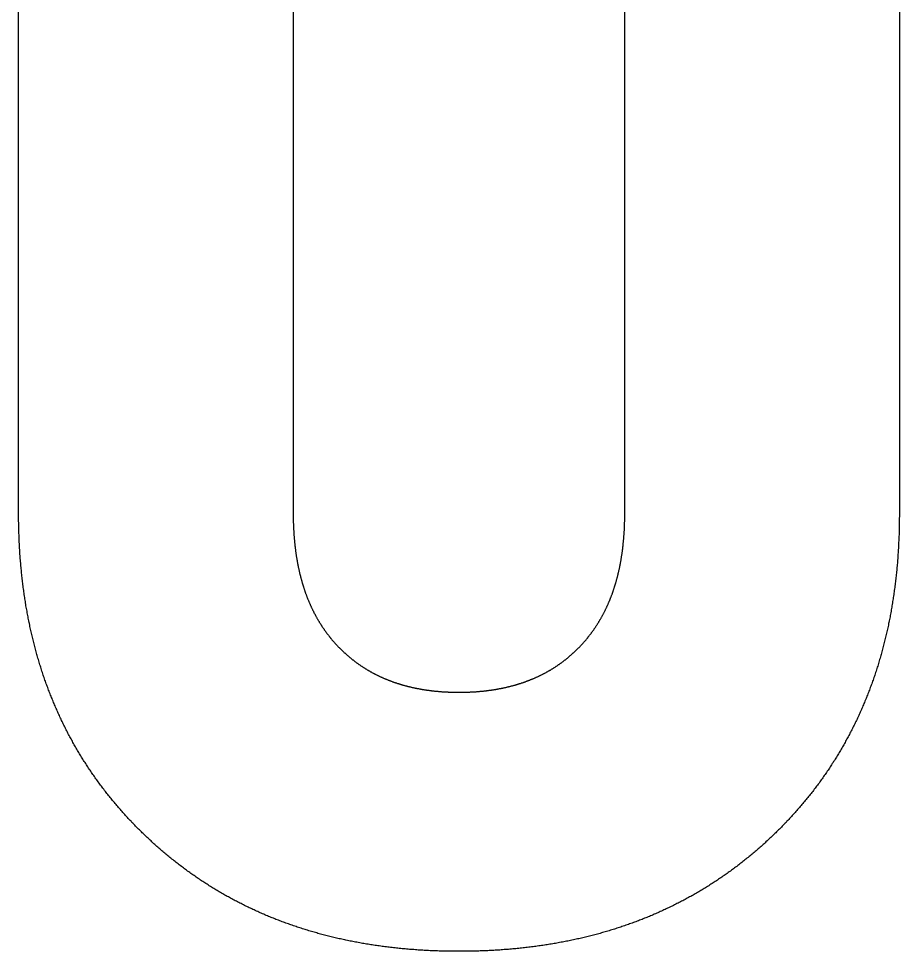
# Model space of a CAD drawing. Header units: millimetres. Extents: x -1211 to -100, y -1155 to 1320.
# Drawn here: x -761.5 to -749.36, y 1294.29 to 1307.14 of the extents above; entities that cross this region are included whole.
import ezdxf

# ---------------------------------------------------------------- set-up
doc = ezdxf.new("R2010")
doc.units = ezdxf.units.MM
doc.layers.get('0').update_dxf_attribs({"lineweight": 25, "true_color": 0xffffff})

msp = doc.modelspace()

# ---------------------------------------------------------------- linework, layer by layer
at = {"flags": 128}
for points in [[(-749.356, 1313.964), (-749.356, 1300.321), (-749.356, 1300.3), (-749.356, 1300.279), (-749.357, 1300.258), (-749.357, 1300.237), (-749.357, 1300.216), (-749.357, 1300.195), (-749.358, 1300.174), (-749.358, 1300.153), (-749.358, 1300.132), (-749.359, 1300.111), (-749.359, 1300.09), (-749.36, 1300.069), (-749.361, 1300.048), (-749.361, 1300.028), (-749.362, 1300.007), (-749.363, 1299.986), (-749.364, 1299.966), (-749.365, 1299.945), (-749.366, 1299.924), (-749.367, 1299.904), (-749.368, 1299.883), (-749.369, 1299.863), (-749.37, 1299.842), (-749.371, 1299.822), (-749.372, 1299.801), (-749.374, 1299.781), (-749.375, 1299.761), (-749.376, 1299.74), (-749.378, 1299.72), (-749.379, 1299.7), (-749.381, 1299.68), (-749.383, 1299.659), (-749.384, 1299.639), (-749.386, 1299.619), (-749.388, 1299.599), (-749.39, 1299.579), (-749.391, 1299.559), (-749.393, 1299.539), (-749.395, 1299.519), (-749.397, 1299.499), (-749.399, 1299.479), (-749.402, 1299.459), (-749.404, 1299.439), (-749.406, 1299.42), (-749.408, 1299.4), (-749.411, 1299.38), (-749.413, 1299.36), (-749.415, 1299.341), (-749.418, 1299.321), (-749.42, 1299.301), (-749.423, 1299.282), (-749.426, 1299.262), (-749.428, 1299.243), (-749.431, 1299.223), (-749.434, 1299.204), (-749.437, 1299.184), (-749.44, 1299.165), (-749.442, 1299.146), (-749.445, 1299.126), (-749.449, 1299.107), (-749.452, 1299.088), (-749.455, 1299.068), (-749.458, 1299.049), (-749.461, 1299.03), (-749.465, 1299.011), (-749.468, 1298.992), (-749.471, 1298.973), (-749.475, 1298.954), (-749.478, 1298.935), (-749.482, 1298.916), (-749.485, 1298.897), (-749.489, 1298.878), (-749.493, 1298.859), (-749.497, 1298.84), (-749.5, 1298.821), (-749.504, 1298.803), (-749.508, 1298.784), (-749.512, 1298.765), (-749.516, 1298.747), (-749.52, 1298.728), (-749.524, 1298.709), (-749.529, 1298.691), (-749.533, 1298.672), (-749.537, 1298.654), (-749.541, 1298.635), (-749.546, 1298.617), (-749.55, 1298.598), (-749.555, 1298.58), (-749.559, 1298.561), (-749.564, 1298.543), (-749.568, 1298.525), (-749.573, 1298.507), (-749.578, 1298.488), (-749.583, 1298.47), (-749.587, 1298.452), (-749.592, 1298.434), (-749.597, 1298.416), (-749.602, 1298.398), (-749.607, 1298.38), (-749.612, 1298.362), (-749.618, 1298.344), (-749.623, 1298.326), (-749.628, 1298.308), (-749.633, 1298.29), (-749.639, 1298.272), (-749.644, 1298.254), (-749.65, 1298.237), (-749.655, 1298.219), (-749.661, 1298.201), (-749.666, 1298.183), (-749.672, 1298.166), (-749.678, 1298.148), (-749.683, 1298.131), (-749.689, 1298.113), (-749.695, 1298.095), (-749.701, 1298.078), (-749.707, 1298.06), (-749.713, 1298.043), (-749.719, 1298.026), (-749.725, 1298.008), (-749.731, 1297.991), (-749.738, 1297.974), (-749.744, 1297.956), (-749.75, 1297.939), (-749.757, 1297.922), (-749.763, 1297.905), (-749.769, 1297.888), (-749.776, 1297.871), (-749.783, 1297.853), (-749.789, 1297.836), (-749.796, 1297.819), (-749.803, 1297.802), (-749.809, 1297.785), (-749.816, 1297.769), (-749.823, 1297.752), (-749.83, 1297.735), (-749.837, 1297.718), (-749.844, 1297.701), (-749.851, 1297.684), (-749.858, 1297.668), (-749.866, 1297.651), (-749.873, 1297.634), (-749.88, 1297.618), (-749.887, 1297.601), (-749.895, 1297.585), (-749.902, 1297.568), (-749.91, 1297.552), (-749.917, 1297.535), (-749.925, 1297.519), (-749.933, 1297.502), (-749.94, 1297.486), (-749.948, 1297.47), (-749.956, 1297.453), (-749.964, 1297.437), (-749.972, 1297.421), (-749.98, 1297.405), (-749.988, 1297.388), (-749.996, 1297.372), (-750.004, 1297.356), (-750.012, 1297.34), (-750.02, 1297.324), (-750.029, 1297.308), (-750.037, 1297.292), (-750.045, 1297.276), (-750.054, 1297.26), (-750.062, 1297.244), (-750.071, 1297.228), (-750.079, 1297.213), (-750.088, 1297.197), (-750.097, 1297.181), (-750.105, 1297.165), (-750.114, 1297.15), (-750.123, 1297.134), (-750.132, 1297.118), (-750.141, 1297.103), (-750.15, 1297.087), (-750.159, 1297.072), (-750.168, 1297.056), (-750.177, 1297.041), (-750.186, 1297.025), (-750.195, 1297.01), (-750.205, 1296.995), (-750.214, 1296.979), (-750.223, 1296.964), (-750.233, 1296.949), (-750.242, 1296.933), (-750.252, 1296.918), (-750.262, 1296.903), (-750.271, 1296.888), (-750.281, 1296.873), (-750.291, 1296.858), (-750.301, 1296.843), (-750.31, 1296.828), (-750.32, 1296.813), (-750.33, 1296.798), (-750.34, 1296.783), (-750.35, 1296.768), (-750.36, 1296.753), (-750.371, 1296.738), (-750.381, 1296.723), (-750.391, 1296.709), (-750.401, 1296.694), (-750.412, 1296.679), (-750.422, 1296.665), (-750.433, 1296.65), (-750.443, 1296.635), (-750.454, 1296.621), (-750.464, 1296.606), (-750.475, 1296.592), (-750.486, 1296.577), (-750.497, 1296.563), (-750.507, 1296.548), (-750.518, 1296.534), (-750.529, 1296.52), (-750.54, 1296.505), (-750.551, 1296.491), (-750.562, 1296.477), (-750.574, 1296.463), (-750.585, 1296.448), (-750.596, 1296.434), (-750.607, 1296.42), (-750.619, 1296.406), (-750.63, 1296.392), (-750.641, 1296.378), (-750.653, 1296.364), (-750.665, 1296.35), (-750.676, 1296.336), (-750.688, 1296.322), (-750.7, 1296.308), (-750.711, 1296.295), (-750.723, 1296.281), (-750.735, 1296.267), (-750.747, 1296.253), (-750.759, 1296.24), (-750.771, 1296.226), (-750.783, 1296.212), (-750.795, 1296.199), (-750.807, 1296.185), (-750.819, 1296.172), (-750.832, 1296.158), (-750.844, 1296.145), (-750.856, 1296.131), (-750.869, 1296.118), (-750.881, 1296.104), (-750.894, 1296.091), (-750.906, 1296.078), (-750.919, 1296.064), (-750.932, 1296.051), (-750.944, 1296.038), (-750.957, 1296.025), (-750.97, 1296.012), (-750.983, 1295.999), (-750.996, 1295.985), (-751.009, 1295.972), (-751.022, 1295.959), (-751.035, 1295.946), (-751.048, 1295.933), (-751.061, 1295.921), (-751.074, 1295.908), (-751.088, 1295.895), (-751.101, 1295.882), (-751.114, 1295.869), (-751.127, 1295.857), (-751.141, 1295.844), (-751.154, 1295.832), (-751.168, 1295.819), (-751.181, 1295.807), (-751.195, 1295.794), (-751.208, 1295.782), (-751.222, 1295.77), (-751.235, 1295.758), (-751.249, 1295.745), (-751.262, 1295.733), (-751.276, 1295.721), (-751.29, 1295.709), (-751.304, 1295.697), (-751.317, 1295.685), (-751.331, 1295.673), (-751.345, 1295.661), (-751.359, 1295.65), (-751.373, 1295.638), (-751.387, 1295.626), (-751.401, 1295.615), (-751.414, 1295.603), (-751.429, 1295.591), (-751.443, 1295.58), (-751.457, 1295.569), (-751.471, 1295.557), (-751.485, 1295.546), (-751.499, 1295.535), (-751.513, 1295.523), (-751.527, 1295.512), (-751.542, 1295.501), (-751.556, 1295.49), (-751.57, 1295.479), (-751.585, 1295.468), (-751.599, 1295.457), (-751.614, 1295.446), (-751.628, 1295.435), (-751.643, 1295.425), (-751.657, 1295.414), (-751.672, 1295.403), (-751.686, 1295.393), (-751.701, 1295.382), (-751.715, 1295.372), (-751.73, 1295.361), (-751.745, 1295.351), (-751.76, 1295.34), (-751.774, 1295.33), (-751.789, 1295.32), (-751.804, 1295.309), (-751.819, 1295.299), (-751.834, 1295.289), (-751.849, 1295.279), (-751.864, 1295.269), (-751.879, 1295.259), (-751.894, 1295.249), (-751.909, 1295.239), (-751.924, 1295.23), (-751.939, 1295.22), (-751.954, 1295.21), (-751.969, 1295.201), (-751.984, 1295.191), (-752, 1295.181), (-752.015, 1295.172), (-752.03, 1295.162), (-752.046, 1295.153), (-752.061, 1295.144), (-752.076, 1295.134), (-752.092, 1295.125), (-752.107, 1295.116), (-752.123, 1295.107), (-752.138, 1295.098), (-752.154, 1295.089), (-752.17, 1295.08), (-752.185, 1295.071), (-752.201, 1295.062), (-752.217, 1295.053), (-752.232, 1295.044), (-752.248, 1295.035), (-752.264, 1295.027), (-752.28, 1295.018), (-752.295, 1295.009), (-752.311, 1295.001), (-752.327, 1294.992), (-752.343, 1294.984), (-752.359, 1294.976), (-752.375, 1294.967), (-752.391, 1294.959), (-752.407, 1294.951), (-752.423, 1294.943), (-752.439, 1294.934), (-752.456, 1294.926), (-752.472, 1294.918), (-752.488, 1294.91), (-752.504, 1294.902), (-752.521, 1294.895), (-752.537, 1294.887), (-752.553, 1294.879), (-752.57, 1294.871), (-752.586, 1294.864), (-752.603, 1294.856), (-752.619, 1294.848), (-752.636, 1294.841), (-752.652, 1294.833), (-752.669, 1294.826), (-752.685, 1294.818), (-752.702, 1294.811), (-752.719, 1294.804), (-752.735, 1294.797), (-752.752, 1294.79), (-752.769, 1294.782), (-752.786, 1294.775), (-752.802, 1294.768), (-752.819, 1294.761), (-752.836, 1294.754), (-752.853, 1294.748), (-752.87, 1294.741), (-752.887, 1294.734), (-752.904, 1294.727), (-752.921, 1294.721), (-752.938, 1294.714), (-752.955, 1294.707), (-752.972, 1294.701), (-752.99, 1294.694), (-753.007, 1294.688), (-753.024, 1294.682), (-753.041, 1294.675), (-753.059, 1294.669), (-753.076, 1294.663), (-753.093, 1294.657), (-753.111, 1294.651), (-753.128, 1294.645), (-753.146, 1294.639), (-753.163, 1294.633), (-753.181, 1294.627), (-753.198, 1294.621), (-753.216, 1294.615), (-753.233, 1294.609), (-753.251, 1294.604), (-753.269, 1294.598), (-753.286, 1294.592), (-753.304, 1294.587), (-753.322, 1294.581), (-753.34, 1294.576), (-753.358, 1294.57), (-753.375, 1294.565), (-753.393, 1294.56), (-753.411, 1294.555), (-753.429, 1294.549), (-753.447, 1294.544), (-753.465, 1294.539), (-753.483, 1294.534), (-753.501, 1294.529), (-753.52, 1294.524), (-753.538, 1294.519), (-753.556, 1294.514), (-753.574, 1294.51), (-753.592, 1294.505), (-753.611, 1294.5), (-753.629, 1294.496), (-753.647, 1294.491), (-753.666, 1294.486), (-753.684, 1294.482), (-753.703, 1294.478), (-753.721, 1294.473), (-753.739, 1294.469), (-753.758, 1294.465), (-753.777, 1294.46), (-753.795, 1294.456), (-753.814, 1294.452), (-753.832, 1294.448), (-753.851, 1294.444), (-753.87, 1294.44), (-753.889, 1294.436), (-753.907, 1294.432), (-753.926, 1294.428), (-753.945, 1294.424), (-753.964, 1294.421), (-753.983, 1294.417), (-754.002, 1294.413), (-754.021, 1294.41), (-754.04, 1294.406), (-754.059, 1294.403), (-754.078, 1294.399), (-754.097, 1294.396), (-754.116, 1294.393), (-754.135, 1294.39), (-754.155, 1294.386), (-754.174, 1294.383), (-754.193, 1294.38), (-754.212, 1294.377), (-754.232, 1294.374), (-754.251, 1294.371), (-754.27, 1294.368), (-754.29, 1294.365), (-754.309, 1294.362), (-754.329, 1294.36), (-754.348, 1294.357), (-754.368, 1294.354), (-754.387, 1294.352), (-754.407, 1294.349), (-754.427, 1294.347), (-754.446, 1294.344), (-754.466, 1294.342), (-754.486, 1294.339), (-754.506, 1294.337), (-754.525, 1294.335), (-754.545, 1294.333), (-754.565, 1294.33), (-754.585, 1294.328), (-754.605, 1294.326), (-754.625, 1294.324), (-754.645, 1294.322), (-754.665, 1294.32), (-754.685, 1294.319), (-754.705, 1294.317), (-754.725, 1294.315), (-754.745, 1294.313), (-754.765, 1294.312), (-754.786, 1294.31), (-754.806, 1294.309), (-754.826, 1294.307), (-754.846, 1294.306), (-754.867, 1294.304), (-754.887, 1294.303), (-754.908, 1294.302), (-754.928, 1294.3), (-754.948, 1294.299), (-754.969, 1294.298), (-754.989, 1294.297), (-755.01, 1294.296), (-755.031, 1294.295), (-755.051, 1294.294), (-755.072, 1294.293), (-755.093, 1294.292), (-755.113, 1294.291), (-755.134, 1294.291), (-755.155, 1294.29), (-755.176, 1294.289), (-755.196, 1294.289), (-755.217, 1294.288), (-755.238, 1294.288), (-755.259, 1294.287), (-755.28, 1294.287), (-755.301, 1294.287), (-755.322, 1294.286), (-755.343, 1294.286), (-755.364, 1294.286), (-755.385, 1294.286), (-755.407, 1294.286), (-755.428, 1294.286), (-755.449, 1294.286), (-755.47, 1294.286), (-755.491, 1294.286), (-755.512, 1294.286), (-755.533, 1294.286), (-755.554, 1294.287), (-755.575, 1294.287), (-755.596, 1294.287), (-755.617, 1294.288), (-755.638, 1294.288), (-755.659, 1294.289), (-755.68, 1294.289), (-755.701, 1294.29), (-755.722, 1294.291), (-755.742, 1294.291), (-755.763, 1294.292), (-755.784, 1294.293), (-755.804, 1294.294), (-755.825, 1294.295), (-755.846, 1294.296), (-755.866, 1294.297), (-755.887, 1294.298), (-755.907, 1294.299), (-755.928, 1294.3), (-755.948, 1294.302), (-755.968, 1294.303), (-755.989, 1294.304), (-756.009, 1294.306), (-756.029, 1294.307), (-756.05, 1294.309), (-756.07, 1294.31), (-756.09, 1294.312), (-756.11, 1294.313), (-756.13, 1294.315), (-756.151, 1294.317), (-756.171, 1294.319), (-756.191, 1294.32), (-756.211, 1294.322), (-756.231, 1294.324), (-756.251, 1294.326), (-756.271, 1294.328), (-756.291, 1294.33), (-756.31, 1294.333), (-756.33, 1294.335), (-756.35, 1294.337), (-756.37, 1294.339), (-756.39, 1294.342), (-756.409, 1294.344), (-756.429, 1294.347), (-756.449, 1294.349), (-756.468, 1294.352), (-756.488, 1294.354), (-756.507, 1294.357), (-756.527, 1294.36), (-756.546, 1294.362), (-756.566, 1294.365), (-756.585, 1294.368), (-756.605, 1294.371), (-756.624, 1294.374), (-756.643, 1294.377), (-756.662, 1294.38), (-756.682, 1294.383), (-756.701, 1294.386), (-756.72, 1294.39), (-756.739, 1294.393), (-756.758, 1294.396), (-756.778, 1294.399), (-756.797, 1294.403), (-756.816, 1294.406), (-756.835, 1294.41), (-756.854, 1294.413), (-756.873, 1294.417), (-756.892, 1294.421), (-756.91, 1294.424), (-756.929, 1294.428), (-756.948, 1294.432), (-756.967, 1294.436), (-756.986, 1294.44), (-757.004, 1294.444), (-757.023, 1294.448), (-757.042, 1294.452), (-757.06, 1294.456), (-757.079, 1294.46), (-757.098, 1294.465), (-757.116, 1294.469), (-757.135, 1294.473), (-757.153, 1294.478), (-757.171, 1294.482), (-757.19, 1294.486), (-757.208, 1294.491), (-757.227, 1294.496), (-757.245, 1294.5), (-757.263, 1294.505), (-757.281, 1294.51), (-757.3, 1294.514), (-757.318, 1294.519), (-757.336, 1294.524), (-757.354, 1294.529), (-757.372, 1294.534), (-757.39, 1294.539), (-757.408, 1294.544), (-757.426, 1294.549), (-757.444, 1294.555), (-757.462, 1294.56), (-757.48, 1294.565), (-757.498, 1294.57), (-757.516, 1294.576), (-757.534, 1294.581), (-757.551, 1294.587), (-757.569, 1294.592), (-757.587, 1294.598), (-757.605, 1294.604), (-757.622, 1294.609), (-757.64, 1294.615), (-757.657, 1294.621), (-757.675, 1294.627), (-757.692, 1294.633), (-757.71, 1294.639), (-757.727, 1294.645), (-757.745, 1294.651), (-757.762, 1294.657), (-757.78, 1294.663), (-757.797, 1294.669), (-757.814, 1294.675), (-757.832, 1294.682), (-757.849, 1294.688), (-757.866, 1294.694), (-757.883, 1294.701), (-757.9, 1294.707), (-757.917, 1294.714), (-757.934, 1294.721), (-757.952, 1294.727), (-757.969, 1294.734), (-757.986, 1294.741), (-758.002, 1294.748), (-758.019, 1294.754), (-758.036, 1294.761), (-758.053, 1294.768), (-758.07, 1294.775), (-758.087, 1294.782), (-758.104, 1294.79), (-758.12, 1294.797), (-758.137, 1294.804), (-758.154, 1294.811), (-758.17, 1294.818), (-758.187, 1294.826), (-758.203, 1294.833), (-758.22, 1294.841), (-758.237, 1294.848), (-758.253, 1294.856), (-758.269, 1294.864), (-758.286, 1294.871), (-758.302, 1294.879), (-758.319, 1294.887), (-758.335, 1294.895), (-758.351, 1294.902), (-758.367, 1294.91), (-758.384, 1294.918), (-758.4, 1294.926), (-758.416, 1294.934), (-758.432, 1294.943), (-758.448, 1294.951), (-758.464, 1294.959), (-758.48, 1294.967), (-758.496, 1294.976), (-758.512, 1294.984), (-758.528, 1294.992), (-758.544, 1295.001), (-758.56, 1295.009), (-758.576, 1295.018), (-758.592, 1295.027), (-758.608, 1295.035), (-758.623, 1295.044), (-758.639, 1295.053), (-758.655, 1295.062), (-758.67, 1295.071), (-758.686, 1295.08), (-758.702, 1295.089), (-758.717, 1295.098), (-758.733, 1295.107), (-758.748, 1295.116), (-758.764, 1295.125), (-758.779, 1295.134), (-758.794, 1295.144), (-758.81, 1295.153), (-758.825, 1295.162), (-758.841, 1295.172), (-758.856, 1295.181), (-758.871, 1295.191), (-758.886, 1295.201), (-758.901, 1295.21), (-758.917, 1295.22), (-758.932, 1295.23), (-758.947, 1295.239), (-758.962, 1295.249), (-758.977, 1295.259), (-758.992, 1295.269), (-759.007, 1295.279), (-759.022, 1295.289), (-759.037, 1295.299), (-759.052, 1295.309), (-759.066, 1295.32), (-759.081, 1295.33), (-759.096, 1295.34), (-759.111, 1295.351), (-759.125, 1295.361), (-759.14, 1295.372), (-759.155, 1295.382), (-759.169, 1295.393), (-759.184, 1295.403), (-759.198, 1295.414), (-759.213, 1295.425), (-759.228, 1295.435), (-759.242, 1295.446), (-759.256, 1295.457), (-759.271, 1295.468), (-759.285, 1295.479), (-759.299, 1295.49), (-759.314, 1295.501), (-759.328, 1295.512), (-759.342, 1295.523), (-759.356, 1295.535), (-759.371, 1295.546), (-759.385, 1295.557), (-759.399, 1295.569), (-759.413, 1295.58), (-759.427, 1295.591), (-759.441, 1295.603), (-759.455, 1295.615), (-759.469, 1295.626), (-759.483, 1295.638), (-759.497, 1295.65), (-759.511, 1295.661), (-759.524, 1295.673), (-759.538, 1295.685), (-759.552, 1295.697), (-759.566, 1295.709), (-759.579, 1295.721), (-759.593, 1295.733), (-759.607, 1295.745), (-759.62, 1295.758), (-759.634, 1295.77), (-759.647, 1295.782), (-759.661, 1295.794), (-759.674, 1295.807), (-759.688, 1295.819), (-759.701, 1295.832), (-759.715, 1295.844), (-759.728, 1295.857), (-759.741, 1295.869), (-759.755, 1295.882), (-759.768, 1295.895), (-759.781, 1295.908), (-759.794, 1295.921), (-759.807, 1295.933), (-759.821, 1295.946), (-759.834, 1295.959), (-759.847, 1295.972), (-759.86, 1295.985), (-759.873, 1295.999), (-759.886, 1296.012), (-759.898, 1296.025), (-759.911, 1296.038), (-759.924, 1296.051), (-759.937, 1296.064), (-759.949, 1296.078), (-759.962, 1296.091), (-759.974, 1296.104), (-759.987, 1296.118), (-759.999, 1296.131), (-760.012, 1296.145), (-760.024, 1296.158), (-760.036, 1296.172), (-760.048, 1296.185), (-760.061, 1296.199), (-760.073, 1296.212), (-760.085, 1296.226), (-760.097, 1296.24), (-760.109, 1296.253), (-760.121, 1296.267), (-760.132, 1296.281), (-760.144, 1296.295), (-760.156, 1296.308), (-760.168, 1296.322), (-760.179, 1296.336), (-760.191, 1296.35), (-760.203, 1296.364), (-760.214, 1296.378), (-760.225, 1296.392), (-760.237, 1296.406), (-760.248, 1296.42), (-760.26, 1296.434), (-760.271, 1296.448), (-760.282, 1296.463), (-760.293, 1296.477), (-760.304, 1296.491), (-760.315, 1296.505), (-760.326, 1296.52), (-760.337, 1296.534), (-760.348, 1296.548), (-760.359, 1296.563), (-760.37, 1296.577), (-760.38, 1296.592), (-760.391, 1296.606), (-760.402, 1296.621), (-760.412, 1296.635), (-760.423, 1296.65), (-760.433, 1296.665), (-760.444, 1296.679), (-760.454, 1296.694), (-760.464, 1296.709), (-760.475, 1296.723), (-760.485, 1296.738), (-760.495, 1296.753), (-760.505, 1296.768), (-760.515, 1296.783), (-760.525, 1296.798), (-760.535, 1296.813), (-760.545, 1296.828), (-760.555, 1296.843), (-760.565, 1296.858), (-760.575, 1296.873), (-760.584, 1296.888), (-760.594, 1296.903), (-760.604, 1296.918), (-760.613, 1296.933), (-760.623, 1296.949), (-760.632, 1296.964), (-760.641, 1296.979), (-760.651, 1296.995), (-760.66, 1297.01), (-760.669, 1297.025), (-760.679, 1297.041), (-760.688, 1297.056), (-760.697, 1297.072), (-760.706, 1297.087), (-760.715, 1297.103), (-760.724, 1297.118), (-760.733, 1297.134), (-760.741, 1297.15), (-760.75, 1297.165), (-760.759, 1297.181), (-760.768, 1297.197), (-760.776, 1297.213), (-760.785, 1297.228), (-760.793, 1297.244), (-760.802, 1297.26), (-760.81, 1297.276), (-760.819, 1297.292), (-760.827, 1297.308), (-760.835, 1297.324), (-760.844, 1297.34), (-760.852, 1297.356), (-760.86, 1297.372), (-760.868, 1297.388), (-760.876, 1297.405), (-760.884, 1297.421), (-760.892, 1297.437), (-760.9, 1297.453), (-760.907, 1297.47), (-760.915, 1297.486), (-760.923, 1297.502), (-760.931, 1297.519), (-760.938, 1297.535), (-760.946, 1297.552), (-760.953, 1297.568), (-760.961, 1297.585), (-760.968, 1297.601), (-760.975, 1297.618), (-760.983, 1297.634), (-760.99, 1297.651), (-760.997, 1297.668), (-761.004, 1297.684), (-761.011, 1297.701), (-761.018, 1297.718), (-761.025, 1297.735), (-761.032, 1297.752), (-761.039, 1297.769), (-761.046, 1297.785), (-761.053, 1297.802), (-761.06, 1297.819), (-761.066, 1297.836), (-761.073, 1297.853), (-761.08, 1297.871), (-761.086, 1297.888), (-761.093, 1297.905), (-761.099, 1297.922), (-761.105, 1297.939), (-761.112, 1297.956), (-761.118, 1297.974), (-761.124, 1297.991), (-761.13, 1298.008), (-761.136, 1298.026), (-761.143, 1298.043), (-761.149, 1298.06), (-761.155, 1298.078), (-761.16, 1298.095), (-761.166, 1298.113), (-761.172, 1298.131), (-761.178, 1298.148), (-761.184, 1298.166), (-761.189, 1298.183), (-761.195, 1298.201), (-761.2, 1298.219), (-761.206, 1298.237), (-761.211, 1298.254), (-761.217, 1298.272), (-761.222, 1298.29), (-761.227, 1298.308), (-761.233, 1298.326), (-761.238, 1298.344), (-761.243, 1298.362), (-761.248, 1298.38), (-761.253, 1298.398), (-761.258, 1298.416), (-761.263, 1298.434), (-761.268, 1298.452), (-761.273, 1298.47), (-761.278, 1298.488), (-761.282, 1298.507), (-761.287, 1298.525), (-761.292, 1298.543), (-761.296, 1298.561), (-761.301, 1298.58), (-761.305, 1298.598), (-761.31, 1298.617), (-761.314, 1298.635), (-761.318, 1298.654), (-761.323, 1298.672), (-761.327, 1298.691), (-761.331, 1298.709), (-761.335, 1298.728), (-761.339, 1298.747), (-761.343, 1298.765), (-761.347, 1298.784), (-761.351, 1298.803), (-761.355, 1298.821), (-761.359, 1298.84), (-761.363, 1298.859), (-761.366, 1298.878), (-761.37, 1298.897), (-761.374, 1298.916), (-761.377, 1298.935), (-761.381, 1298.954), (-761.384, 1298.973), (-761.388, 1298.992), (-761.391, 1299.011), (-761.394, 1299.03), (-761.398, 1299.049), (-761.401, 1299.068), (-761.404, 1299.088), (-761.407, 1299.107), (-761.41, 1299.126), (-761.413, 1299.146), (-761.416, 1299.165), (-761.419, 1299.184), (-761.422, 1299.204), (-761.425, 1299.223), (-761.427, 1299.243), (-761.43, 1299.262), (-761.433, 1299.282), (-761.435, 1299.301), (-761.438, 1299.321), (-761.44, 1299.341), (-761.443, 1299.36), (-761.445, 1299.38), (-761.447, 1299.4), (-761.45, 1299.42), (-761.452, 1299.439), (-761.454, 1299.459), (-761.456, 1299.479), (-761.458, 1299.499), (-761.46, 1299.519), (-761.462, 1299.539), (-761.464, 1299.559), (-761.466, 1299.579), (-761.468, 1299.599), (-761.47, 1299.619), (-761.471, 1299.639), (-761.473, 1299.659), (-761.475, 1299.68), (-761.476, 1299.7), (-761.478, 1299.72), (-761.479, 1299.74), (-761.481, 1299.761), (-761.482, 1299.781), (-761.483, 1299.801), (-761.484, 1299.822), (-761.486, 1299.842), (-761.487, 1299.863), (-761.488, 1299.883), (-761.489, 1299.904), (-761.49, 1299.924), (-761.491, 1299.945), (-761.492, 1299.966), (-761.493, 1299.986), (-761.493, 1300.007), (-761.494, 1300.028), (-761.495, 1300.048), (-761.496, 1300.069), (-761.496, 1300.09), (-761.497, 1300.111), (-761.497, 1300.132), (-761.498, 1300.153), (-761.498, 1300.174), (-761.498, 1300.195), (-761.499, 1300.216), (-761.499, 1300.237), (-761.499, 1300.258), (-761.499, 1300.279), (-761.499, 1300.3), (-761.499, 1300.321), (-761.499, 1313.964)], [(-757.713, 1313.964), (-757.713, 1300.321), (-757.713, 1300.312), (-757.713, 1300.303), (-757.713, 1300.294), (-757.713, 1300.285), (-757.713, 1300.276), (-757.713, 1300.266), (-757.713, 1300.257), (-757.713, 1300.248), (-757.713, 1300.239), (-757.713, 1300.23), (-757.712, 1300.221), (-757.712, 1300.212), (-757.712, 1300.203), (-757.712, 1300.194), (-757.711, 1300.185), (-757.711, 1300.176), (-757.711, 1300.167), (-757.71, 1300.158), (-757.71, 1300.149), (-757.71, 1300.141), (-757.709, 1300.132), (-757.709, 1300.123), (-757.709, 1300.114), (-757.708, 1300.105), (-757.708, 1300.096), (-757.707, 1300.088), (-757.707, 1300.079), (-757.706, 1300.07), (-757.706, 1300.061), (-757.705, 1300.053), (-757.705, 1300.044), (-757.704, 1300.035), (-757.703, 1300.026), (-757.703, 1300.018), (-757.702, 1300.009), (-757.701, 1300.001), (-757.701, 1299.992), (-757.7, 1299.983), (-757.699, 1299.975), (-757.699, 1299.966), (-757.698, 1299.958), (-757.697, 1299.949), (-757.696, 1299.941), (-757.696, 1299.932), (-757.695, 1299.924), (-757.694, 1299.915), (-757.693, 1299.907), (-757.692, 1299.898), (-757.691, 1299.89), (-757.69, 1299.881), (-757.689, 1299.873), (-757.688, 1299.865), (-757.687, 1299.856), (-757.686, 1299.848), (-757.685, 1299.84), (-757.684, 1299.831), (-757.683, 1299.823), (-757.682, 1299.815), (-757.681, 1299.807), (-757.68, 1299.798), (-757.679, 1299.79), (-757.678, 1299.782), (-757.677, 1299.774), (-757.676, 1299.766), (-757.674, 1299.757), (-757.673, 1299.749), (-757.672, 1299.741), (-757.671, 1299.733), (-757.669, 1299.725), (-757.668, 1299.717), (-757.667, 1299.709), (-757.665, 1299.701), (-757.664, 1299.693), (-757.663, 1299.685), (-757.661, 1299.677), (-757.66, 1299.669), (-757.659, 1299.661), (-757.657, 1299.653), (-757.656, 1299.645), (-757.654, 1299.637), (-757.653, 1299.629), (-757.651, 1299.621), (-757.65, 1299.614), (-757.648, 1299.606), (-757.647, 1299.598), (-757.645, 1299.59), (-757.643, 1299.582), (-757.642, 1299.574), (-757.64, 1299.567), (-757.638, 1299.559), (-757.637, 1299.551), (-757.635, 1299.544), (-757.633, 1299.536), (-757.632, 1299.528), (-757.63, 1299.52), (-757.628, 1299.513), (-757.626, 1299.505), (-757.625, 1299.498), (-757.623, 1299.49), (-757.621, 1299.482), (-757.619, 1299.475), (-757.617, 1299.467), (-757.615, 1299.46), (-757.613, 1299.452), (-757.611, 1299.445), (-757.609, 1299.437), (-757.607, 1299.43), (-757.605, 1299.422), (-757.603, 1299.415), (-757.601, 1299.408), (-757.599, 1299.4), (-757.597, 1299.393), (-757.595, 1299.385), (-757.593, 1299.378), (-757.591, 1299.371), (-757.589, 1299.363), (-757.587, 1299.356), (-757.584, 1299.349), (-757.582, 1299.341), (-757.58, 1299.334), (-757.578, 1299.327), (-757.576, 1299.32), (-757.573, 1299.313), (-757.571, 1299.305), (-757.569, 1299.298), (-757.566, 1299.291), (-757.564, 1299.284), (-757.562, 1299.277), (-757.559, 1299.27), (-757.557, 1299.263), (-757.554, 1299.256), (-757.552, 1299.248), (-757.55, 1299.241), (-757.547, 1299.234), (-757.545, 1299.227), (-757.542, 1299.22), (-757.54, 1299.213), (-757.537, 1299.206), (-757.534, 1299.2), (-757.532, 1299.193), (-757.529, 1299.186), (-757.527, 1299.179), (-757.524, 1299.172), (-757.521, 1299.165), (-757.519, 1299.158), (-757.516, 1299.151), (-757.513, 1299.145), (-757.511, 1299.138), (-757.508, 1299.131), (-757.505, 1299.124), (-757.502, 1299.117), (-757.499, 1299.111), (-757.497, 1299.104), (-757.494, 1299.097), (-757.491, 1299.091), (-757.488, 1299.084), (-757.485, 1299.077), (-757.482, 1299.071), (-757.479, 1299.064), (-757.476, 1299.057), (-757.473, 1299.051), (-757.47, 1299.044), (-757.467, 1299.038), (-757.464, 1299.031), (-757.461, 1299.025), (-757.458, 1299.018), (-757.455, 1299.012), (-757.452, 1299.005), (-757.449, 1298.999), (-757.446, 1298.992), (-757.443, 1298.986), (-757.439, 1298.98), (-757.436, 1298.973), (-757.433, 1298.967), (-757.43, 1298.96), (-757.427, 1298.954), (-757.423, 1298.948), (-757.42, 1298.941), (-757.417, 1298.935), (-757.413, 1298.929), (-757.41, 1298.923), (-757.407, 1298.916), (-757.403, 1298.91), (-757.4, 1298.904), (-757.396, 1298.898), (-757.393, 1298.892), (-757.39, 1298.885), (-757.386, 1298.879), (-757.383, 1298.873), (-757.379, 1298.867), (-757.376, 1298.861), (-757.372, 1298.855), (-757.368, 1298.849), (-757.365, 1298.843), (-757.361, 1298.837), (-757.358, 1298.831), (-757.354, 1298.825), (-757.35, 1298.819), (-757.347, 1298.813), (-757.343, 1298.807), (-757.339, 1298.801), (-757.335, 1298.795), (-757.332, 1298.789), (-757.328, 1298.783), (-757.324, 1298.777), (-757.32, 1298.772), (-757.317, 1298.766), (-757.313, 1298.76), (-757.309, 1298.754), (-757.305, 1298.748), (-757.301, 1298.743), (-757.297, 1298.737), (-757.293, 1298.731), (-757.289, 1298.725), (-757.285, 1298.72), (-757.281, 1298.714), (-757.277, 1298.708), (-757.273, 1298.703), (-757.269, 1298.697), (-757.265, 1298.691), (-757.261, 1298.686), (-757.257, 1298.68), (-757.253, 1298.675), (-757.249, 1298.669), (-757.244, 1298.664), (-757.24, 1298.658), (-757.236, 1298.653), (-757.232, 1298.647), (-757.228, 1298.642), (-757.223, 1298.636), (-757.219, 1298.631), (-757.215, 1298.625), (-757.211, 1298.62), (-757.206, 1298.614), (-757.202, 1298.609), (-757.197, 1298.604), (-757.193, 1298.598), (-757.189, 1298.593), (-757.184, 1298.588), (-757.18, 1298.582), (-757.175, 1298.577), (-757.171, 1298.572), (-757.166, 1298.567), (-757.162, 1298.561), (-757.157, 1298.556), (-757.153, 1298.551), (-757.148, 1298.546), (-757.144, 1298.541), (-757.139, 1298.536), (-757.134, 1298.53), (-757.13, 1298.525), (-757.125, 1298.52), (-757.12, 1298.515), (-757.116, 1298.51), (-757.111, 1298.505), (-757.106, 1298.5), (-757.102, 1298.495), (-757.097, 1298.49), (-757.092, 1298.485), (-757.087, 1298.48), (-757.082, 1298.475), (-757.078, 1298.47), (-757.073, 1298.465), (-757.068, 1298.46), (-757.063, 1298.456), (-757.058, 1298.451), (-757.053, 1298.446), (-757.048, 1298.441), (-757.043, 1298.436), (-757.039, 1298.432), (-757.034, 1298.427), (-757.029, 1298.422), (-757.024, 1298.417), (-757.019, 1298.413), (-757.014, 1298.408), (-757.009, 1298.403), (-757.004, 1298.399), (-756.999, 1298.394), (-756.993, 1298.39), (-756.988, 1298.385), (-756.983, 1298.381), (-756.978, 1298.376), (-756.973, 1298.372), (-756.968, 1298.367), (-756.963, 1298.363), (-756.958, 1298.358), (-756.952, 1298.354), (-756.947, 1298.349), (-756.942, 1298.345), (-756.937, 1298.341), (-756.932, 1298.336), (-756.926, 1298.332), (-756.921, 1298.328), (-756.916, 1298.323), (-756.911, 1298.319), (-756.905, 1298.315), (-756.9, 1298.311), (-756.895, 1298.306), (-756.889, 1298.302), (-756.884, 1298.298), (-756.879, 1298.294), (-756.873, 1298.29), (-756.868, 1298.286), (-756.862, 1298.282), (-756.857, 1298.277), (-756.851, 1298.273), (-756.846, 1298.269), (-756.841, 1298.265), (-756.835, 1298.261), (-756.83, 1298.257), (-756.824, 1298.253), (-756.818, 1298.25), (-756.813, 1298.246), (-756.807, 1298.242), (-756.802, 1298.238), (-756.796, 1298.234), (-756.791, 1298.23), (-756.785, 1298.226), (-756.779, 1298.223), (-756.774, 1298.219), (-756.768, 1298.215), (-756.762, 1298.211), (-756.757, 1298.208), (-756.751, 1298.204), (-756.745, 1298.2), (-756.74, 1298.197), (-756.734, 1298.193), (-756.728, 1298.189), (-756.722, 1298.186), (-756.717, 1298.182), (-756.711, 1298.179), (-756.705, 1298.175), (-756.699, 1298.171), (-756.693, 1298.168), (-756.687, 1298.164), (-756.682, 1298.161), (-756.676, 1298.158), (-756.67, 1298.154), (-756.664, 1298.151), (-756.658, 1298.147), (-756.652, 1298.144), (-756.646, 1298.141), (-756.64, 1298.137), (-756.634, 1298.134), (-756.628, 1298.131), (-756.622, 1298.127), (-756.616, 1298.124), (-756.61, 1298.121), (-756.604, 1298.118), (-756.598, 1298.115), (-756.592, 1298.111), (-756.586, 1298.108), (-756.58, 1298.105), (-756.573, 1298.102), (-756.567, 1298.099), (-756.561, 1298.096), (-756.555, 1298.093), (-756.549, 1298.09), (-756.543, 1298.087), (-756.536, 1298.084), (-756.53, 1298.081), (-756.524, 1298.078), (-756.518, 1298.075), (-756.511, 1298.072), (-756.505, 1298.069), (-756.499, 1298.066), (-756.493, 1298.063), (-756.486, 1298.061), (-756.48, 1298.058), (-756.474, 1298.055), (-756.467, 1298.052), (-756.461, 1298.049), (-756.454, 1298.047), (-756.448, 1298.044), (-756.442, 1298.041), (-756.435, 1298.039), (-756.429, 1298.036), (-756.422, 1298.033), (-756.416, 1298.031), (-756.409, 1298.028), (-756.403, 1298.025), (-756.396, 1298.023), (-756.39, 1298.02), (-756.383, 1298.018), (-756.377, 1298.015), (-756.37, 1298.013), (-756.363, 1298.01), (-756.357, 1298.008), (-756.35, 1298.006), (-756.344, 1298.003), (-756.337, 1298.001), (-756.33, 1297.998), (-756.324, 1297.996), (-756.317, 1297.994), (-756.31, 1297.991), (-756.303, 1297.989), (-756.297, 1297.987), (-756.29, 1297.985), (-756.283, 1297.982), (-756.276, 1297.98), (-756.27, 1297.978), (-756.263, 1297.976), (-756.256, 1297.974), (-756.249, 1297.972), (-756.242, 1297.969), (-756.235, 1297.967), (-756.229, 1297.965), (-756.222, 1297.963), (-756.215, 1297.961), (-756.208, 1297.959), (-756.201, 1297.957), (-756.194, 1297.955), (-756.187, 1297.953), (-756.18, 1297.951), (-756.173, 1297.949), (-756.166, 1297.948), (-756.159, 1297.946), (-756.152, 1297.944), (-756.145, 1297.942), (-756.138, 1297.94), (-756.131, 1297.938), (-756.124, 1297.937), (-756.117, 1297.935), (-756.11, 1297.933), (-756.102, 1297.931), (-756.095, 1297.93), (-756.088, 1297.928), (-756.081, 1297.926), (-756.074, 1297.925), (-756.067, 1297.923), (-756.059, 1297.922), (-756.052, 1297.92), (-756.045, 1297.918), (-756.038, 1297.917), (-756.03, 1297.915), (-756.023, 1297.914), (-756.016, 1297.912), (-756.008, 1297.911), (-756.001, 1297.909), (-755.994, 1297.908), (-755.986, 1297.907), (-755.979, 1297.905), (-755.972, 1297.904), (-755.964, 1297.903), (-755.957, 1297.901), (-755.949, 1297.9), (-755.942, 1297.899), (-755.934, 1297.897), (-755.927, 1297.896), (-755.92, 1297.895), (-755.912, 1297.894), (-755.904, 1297.892), (-755.897, 1297.891), (-755.889, 1297.89), (-755.882, 1297.889), (-755.874, 1297.888), (-755.867, 1297.887), (-755.859, 1297.886), (-755.852, 1297.885), (-755.844, 1297.884), (-755.836, 1297.883), (-755.829, 1297.882), (-755.821, 1297.881), (-755.813, 1297.88), (-755.806, 1297.879), (-755.798, 1297.878), (-755.79, 1297.877), (-755.782, 1297.876), (-755.775, 1297.875), (-755.767, 1297.874), (-755.759, 1297.874), (-755.751, 1297.873), (-755.743, 1297.872), (-755.736, 1297.871), (-755.728, 1297.871), (-755.72, 1297.87), (-755.712, 1297.869), (-755.704, 1297.868), (-755.696, 1297.868), (-755.688, 1297.867), (-755.68, 1297.867), (-755.673, 1297.866), (-755.665, 1297.865), (-755.657, 1297.865), (-755.649, 1297.864), (-755.641, 1297.864), (-755.633, 1297.863), (-755.625, 1297.863), (-755.617, 1297.862), (-755.608, 1297.862), (-755.6, 1297.861), (-755.592, 1297.861), (-755.584, 1297.861), (-755.576, 1297.86), (-755.568, 1297.86), (-755.56, 1297.86), (-755.552, 1297.859), (-755.544, 1297.859), (-755.535, 1297.859), (-755.527, 1297.859), (-755.519, 1297.858), (-755.511, 1297.858), (-755.503, 1297.858), (-755.494, 1297.858), (-755.486, 1297.858), (-755.478, 1297.857), (-755.469, 1297.857), (-755.461, 1297.857), (-755.453, 1297.857), (-755.444, 1297.857), (-755.436, 1297.857), (-755.428, 1297.857), (-755.419, 1297.857), (-755.411, 1297.857), (-755.403, 1297.857), (-755.394, 1297.857), (-755.386, 1297.857), (-755.378, 1297.857), (-755.37, 1297.858), (-755.361, 1297.858), (-755.353, 1297.858), (-755.345, 1297.858), (-755.337, 1297.858), (-755.328, 1297.859), (-755.32, 1297.859), (-755.312, 1297.859), (-755.304, 1297.859), (-755.296, 1297.86), (-755.288, 1297.86), (-755.279, 1297.86), (-755.271, 1297.861), (-755.263, 1297.861), (-755.255, 1297.861), (-755.247, 1297.862), (-755.239, 1297.862), (-755.231, 1297.863), (-755.223, 1297.863), (-755.215, 1297.864), (-755.207, 1297.864), (-755.199, 1297.865), (-755.191, 1297.865), (-755.183, 1297.866), (-755.175, 1297.867), (-755.167, 1297.867), (-755.159, 1297.868), (-755.151, 1297.868), (-755.143, 1297.869), (-755.136, 1297.87), (-755.128, 1297.871), (-755.12, 1297.871), (-755.112, 1297.872), (-755.104, 1297.873), (-755.096, 1297.874), (-755.089, 1297.874), (-755.081, 1297.875), (-755.073, 1297.876), (-755.065, 1297.877), (-755.058, 1297.878), (-755.05, 1297.879), (-755.042, 1297.88), (-755.035, 1297.881), (-755.027, 1297.882), (-755.019, 1297.883), (-755.012, 1297.884), (-755.004, 1297.885), (-754.996, 1297.886), (-754.989, 1297.887), (-754.981, 1297.888), (-754.974, 1297.889), (-754.966, 1297.89), (-754.959, 1297.891), (-754.951, 1297.892), (-754.944, 1297.894), (-754.936, 1297.895), (-754.929, 1297.896), (-754.921, 1297.897), (-754.914, 1297.899), (-754.906, 1297.9), (-754.899, 1297.901), (-754.891, 1297.903), (-754.884, 1297.904), (-754.877, 1297.905), (-754.869, 1297.907), (-754.862, 1297.908), (-754.854, 1297.909), (-754.847, 1297.911), (-754.84, 1297.912), (-754.833, 1297.914), (-754.825, 1297.915), (-754.818, 1297.917), (-754.811, 1297.918), (-754.803, 1297.92), (-754.796, 1297.922), (-754.789, 1297.923), (-754.782, 1297.925), (-754.775, 1297.926), (-754.767, 1297.928), (-754.76, 1297.93), (-754.753, 1297.931), (-754.746, 1297.933), (-754.739, 1297.935), (-754.732, 1297.937), (-754.725, 1297.938), (-754.718, 1297.94), (-754.711, 1297.942), (-754.704, 1297.944), (-754.697, 1297.946), (-754.689, 1297.948), (-754.682, 1297.949), (-754.675, 1297.951), (-754.669, 1297.953), (-754.662, 1297.955), (-754.655, 1297.957), (-754.648, 1297.959), (-754.641, 1297.961), (-754.634, 1297.963), (-754.627, 1297.965), (-754.62, 1297.967), (-754.613, 1297.969), (-754.606, 1297.972), (-754.6, 1297.974), (-754.593, 1297.976), (-754.586, 1297.978), (-754.579, 1297.98), (-754.572, 1297.982), (-754.566, 1297.985), (-754.559, 1297.987), (-754.552, 1297.989), (-754.545, 1297.991), (-754.539, 1297.994), (-754.532, 1297.996), (-754.525, 1297.998), (-754.519, 1298.001), (-754.512, 1298.003), (-754.505, 1298.006), (-754.499, 1298.008), (-754.492, 1298.01), (-754.486, 1298.013), (-754.479, 1298.015), (-754.472, 1298.018), (-754.466, 1298.02), (-754.459, 1298.023), (-754.453, 1298.025), (-754.446, 1298.028), (-754.44, 1298.031), (-754.433, 1298.033), (-754.427, 1298.036), (-754.42, 1298.039), (-754.414, 1298.041), (-754.408, 1298.044), (-754.401, 1298.047), (-754.395, 1298.049), (-754.388, 1298.052), (-754.382, 1298.055), (-754.376, 1298.058), (-754.369, 1298.061), (-754.363, 1298.063), (-754.357, 1298.066), (-754.35, 1298.069), (-754.344, 1298.072), (-754.338, 1298.075), (-754.332, 1298.078), (-754.325, 1298.081), (-754.319, 1298.084), (-754.313, 1298.087), (-754.307, 1298.09), (-754.301, 1298.093), (-754.294, 1298.096), (-754.288, 1298.099), (-754.282, 1298.102), (-754.276, 1298.105), (-754.27, 1298.108), (-754.264, 1298.111), (-754.258, 1298.115), (-754.252, 1298.118), (-754.246, 1298.121), (-754.24, 1298.124), (-754.233, 1298.127), (-754.227, 1298.131), (-754.221, 1298.134), (-754.215, 1298.137), (-754.21, 1298.141), (-754.204, 1298.144), (-754.198, 1298.147), (-754.192, 1298.151), (-754.186, 1298.154), (-754.18, 1298.158), (-754.174, 1298.161), (-754.168, 1298.164), (-754.162, 1298.168), (-754.156, 1298.171), (-754.151, 1298.175), (-754.145, 1298.179), (-754.139, 1298.182), (-754.133, 1298.186), (-754.127, 1298.189), (-754.122, 1298.193), (-754.116, 1298.197), (-754.11, 1298.2), (-754.104, 1298.204), (-754.099, 1298.208), (-754.093, 1298.211), (-754.087, 1298.215), (-754.082, 1298.219), (-754.076, 1298.223), (-754.071, 1298.226), (-754.065, 1298.23), (-754.059, 1298.234), (-754.054, 1298.238), (-754.048, 1298.242), (-754.043, 1298.246), (-754.037, 1298.25), (-754.032, 1298.253), (-754.026, 1298.257), (-754.02, 1298.261), (-754.015, 1298.265), (-754.01, 1298.269), (-754.004, 1298.273), (-753.999, 1298.277), (-753.993, 1298.282), (-753.988, 1298.286), (-753.982, 1298.29), (-753.977, 1298.294), (-753.972, 1298.298), (-753.966, 1298.302), (-753.961, 1298.306), (-753.956, 1298.311), (-753.95, 1298.315), (-753.945, 1298.319), (-753.94, 1298.323), (-753.934, 1298.328), (-753.929, 1298.332), (-753.924, 1298.336), (-753.919, 1298.341), (-753.913, 1298.345), (-753.908, 1298.349), (-753.903, 1298.354), (-753.898, 1298.358), (-753.893, 1298.363), (-753.888, 1298.367), (-753.882, 1298.372), (-753.877, 1298.376), (-753.872, 1298.381), (-753.867, 1298.385), (-753.862, 1298.39), (-753.857, 1298.394), (-753.852, 1298.399), (-753.847, 1298.403), (-753.842, 1298.408), (-753.837, 1298.413), (-753.832, 1298.417), (-753.827, 1298.422), (-753.822, 1298.427), (-753.817, 1298.432), (-753.812, 1298.436), (-753.807, 1298.441), (-753.802, 1298.446), (-753.797, 1298.451), (-753.792, 1298.456), (-753.788, 1298.46), (-753.783, 1298.465), (-753.778, 1298.47), (-753.773, 1298.475), (-753.768, 1298.48), (-753.763, 1298.485), (-753.759, 1298.49), (-753.754, 1298.495), (-753.749, 1298.5), (-753.744, 1298.505), (-753.74, 1298.51), (-753.735, 1298.515), (-753.73, 1298.52), (-753.726, 1298.525), (-753.721, 1298.53), (-753.716, 1298.536), (-753.712, 1298.541), (-753.707, 1298.546), (-753.703, 1298.551), (-753.698, 1298.556), (-753.694, 1298.561), (-753.689, 1298.567), (-753.685, 1298.572), (-753.68, 1298.577), (-753.676, 1298.582), (-753.671, 1298.588), (-753.667, 1298.593), (-753.662, 1298.598), (-753.658, 1298.604), (-753.654, 1298.609), (-753.649, 1298.614), (-753.645, 1298.62), (-753.641, 1298.625), (-753.636, 1298.631), (-753.632, 1298.636), (-753.628, 1298.642), (-753.624, 1298.647), (-753.619, 1298.653), (-753.615, 1298.658), (-753.611, 1298.664), (-753.607, 1298.669), (-753.603, 1298.675), (-753.599, 1298.68), (-753.595, 1298.686), (-753.59, 1298.691), (-753.586, 1298.697), (-753.582, 1298.703), (-753.578, 1298.708), (-753.574, 1298.714), (-753.57, 1298.72), (-753.566, 1298.725), (-753.562, 1298.731), (-753.558, 1298.737), (-753.555, 1298.743), (-753.551, 1298.748), (-753.547, 1298.754), (-753.543, 1298.76), (-753.539, 1298.766), (-753.535, 1298.772), (-753.531, 1298.777), (-753.528, 1298.783), (-753.524, 1298.789), (-753.52, 1298.795), (-753.516, 1298.801), (-753.513, 1298.807), (-753.509, 1298.813), (-753.505, 1298.819), (-753.502, 1298.825), (-753.498, 1298.831), (-753.494, 1298.837), (-753.491, 1298.843), (-753.487, 1298.849), (-753.484, 1298.855), (-753.48, 1298.861), (-753.476, 1298.867), (-753.473, 1298.873), (-753.469, 1298.879), (-753.466, 1298.885), (-753.463, 1298.892), (-753.459, 1298.898), (-753.456, 1298.904), (-753.452, 1298.91), (-753.449, 1298.916), (-753.446, 1298.923), (-753.442, 1298.929), (-753.439, 1298.935), (-753.436, 1298.941), (-753.432, 1298.948), (-753.429, 1298.954), (-753.426, 1298.96), (-753.423, 1298.967), (-753.419, 1298.973), (-753.416, 1298.98), (-753.413, 1298.986), (-753.41, 1298.992), (-753.407, 1298.999), (-753.404, 1299.005), (-753.4, 1299.012), (-753.397, 1299.018), (-753.394, 1299.025), (-753.391, 1299.031), (-753.388, 1299.038), (-753.385, 1299.044), (-753.382, 1299.051), (-753.379, 1299.057), (-753.376, 1299.064), (-753.373, 1299.071), (-753.37, 1299.077), (-753.368, 1299.084), (-753.365, 1299.091), (-753.362, 1299.097), (-753.359, 1299.104), (-753.356, 1299.111), (-753.353, 1299.117), (-753.35, 1299.124), (-753.348, 1299.131), (-753.345, 1299.138), (-753.342, 1299.145), (-753.34, 1299.151), (-753.337, 1299.158), (-753.334, 1299.165), (-753.331, 1299.172), (-753.329, 1299.179), (-753.326, 1299.186), (-753.324, 1299.193), (-753.321, 1299.2), (-753.318, 1299.206), (-753.316, 1299.213), (-753.313, 1299.22), (-753.311, 1299.227), (-753.308, 1299.234), (-753.306, 1299.241), (-753.303, 1299.248), (-753.301, 1299.256), (-753.299, 1299.263), (-753.296, 1299.27), (-753.294, 1299.277), (-753.291, 1299.284), (-753.289, 1299.291), (-753.287, 1299.298), (-753.284, 1299.305), (-753.282, 1299.313), (-753.28, 1299.32), (-753.278, 1299.327), (-753.275, 1299.334), (-753.273, 1299.341), (-753.271, 1299.349), (-753.269, 1299.356), (-753.267, 1299.363), (-753.265, 1299.371), (-753.262, 1299.378), (-753.26, 1299.385), (-753.258, 1299.393), (-753.256, 1299.4), (-753.254, 1299.408), (-753.252, 1299.415), (-753.25, 1299.422), (-753.248, 1299.43), (-753.246, 1299.437), (-753.244, 1299.445), (-753.242, 1299.452), (-753.24, 1299.46), (-753.238, 1299.467), (-753.237, 1299.475), (-753.235, 1299.482), (-753.233, 1299.49), (-753.231, 1299.498), (-753.229, 1299.505), (-753.227, 1299.513), (-753.226, 1299.52), (-753.224, 1299.528), (-753.222, 1299.536), (-753.22, 1299.544), (-753.219, 1299.551), (-753.217, 1299.559), (-753.215, 1299.567), (-753.214, 1299.574), (-753.212, 1299.582), (-753.211, 1299.59), (-753.209, 1299.598), (-753.207, 1299.606), (-753.206, 1299.614), (-753.204, 1299.621), (-753.203, 1299.629), (-753.201, 1299.637), (-753.2, 1299.645), (-753.198, 1299.653), (-753.197, 1299.661), (-753.196, 1299.669), (-753.194, 1299.677), (-753.193, 1299.685), (-753.191, 1299.693), (-753.19, 1299.701), (-753.189, 1299.709), (-753.187, 1299.717), (-753.186, 1299.725), (-753.185, 1299.733), (-753.184, 1299.741), (-753.182, 1299.749), (-753.181, 1299.757), (-753.18, 1299.766), (-753.179, 1299.774), (-753.178, 1299.782), (-753.177, 1299.79), (-753.175, 1299.798), (-753.174, 1299.807), (-753.173, 1299.815), (-753.172, 1299.823), (-753.171, 1299.831), (-753.17, 1299.84), (-753.169, 1299.848), (-753.168, 1299.856), (-753.167, 1299.865), (-753.166, 1299.873), (-753.165, 1299.881), (-753.164, 1299.89), (-753.163, 1299.898), (-753.163, 1299.907), (-753.162, 1299.915), (-753.161, 1299.924), (-753.16, 1299.932), (-753.159, 1299.941), (-753.158, 1299.949), (-753.158, 1299.958), (-753.157, 1299.966), (-753.156, 1299.975), (-753.155, 1299.983), (-753.155, 1299.992), (-753.154, 1300.001), (-753.153, 1300.009), (-753.153, 1300.018), (-753.152, 1300.026), (-753.152, 1300.035), (-753.151, 1300.044), (-753.15, 1300.053), (-753.15, 1300.061), (-753.149, 1300.07), (-753.149, 1300.079), (-753.148, 1300.088), (-753.148, 1300.096), (-753.147, 1300.105), (-753.147, 1300.114), (-753.147, 1300.123), (-753.146, 1300.132), (-753.146, 1300.141), (-753.145, 1300.149), (-753.145, 1300.158), (-753.145, 1300.167), (-753.144, 1300.176), (-753.144, 1300.185), (-753.144, 1300.194), (-753.144, 1300.203), (-753.143, 1300.212), (-753.143, 1300.221), (-753.143, 1300.23), (-753.143, 1300.239), (-753.143, 1300.248), (-753.143, 1300.257), (-753.142, 1300.266), (-753.142, 1300.276), (-753.142, 1300.285), (-753.142, 1300.294), (-753.142, 1300.303), (-753.142, 1300.312), (-753.142, 1300.321), (-753.142, 1313.964)]]:
    msp.add_lwpolyline(points, dxfattribs=at)

doc.saveas('drawing.dxf')
